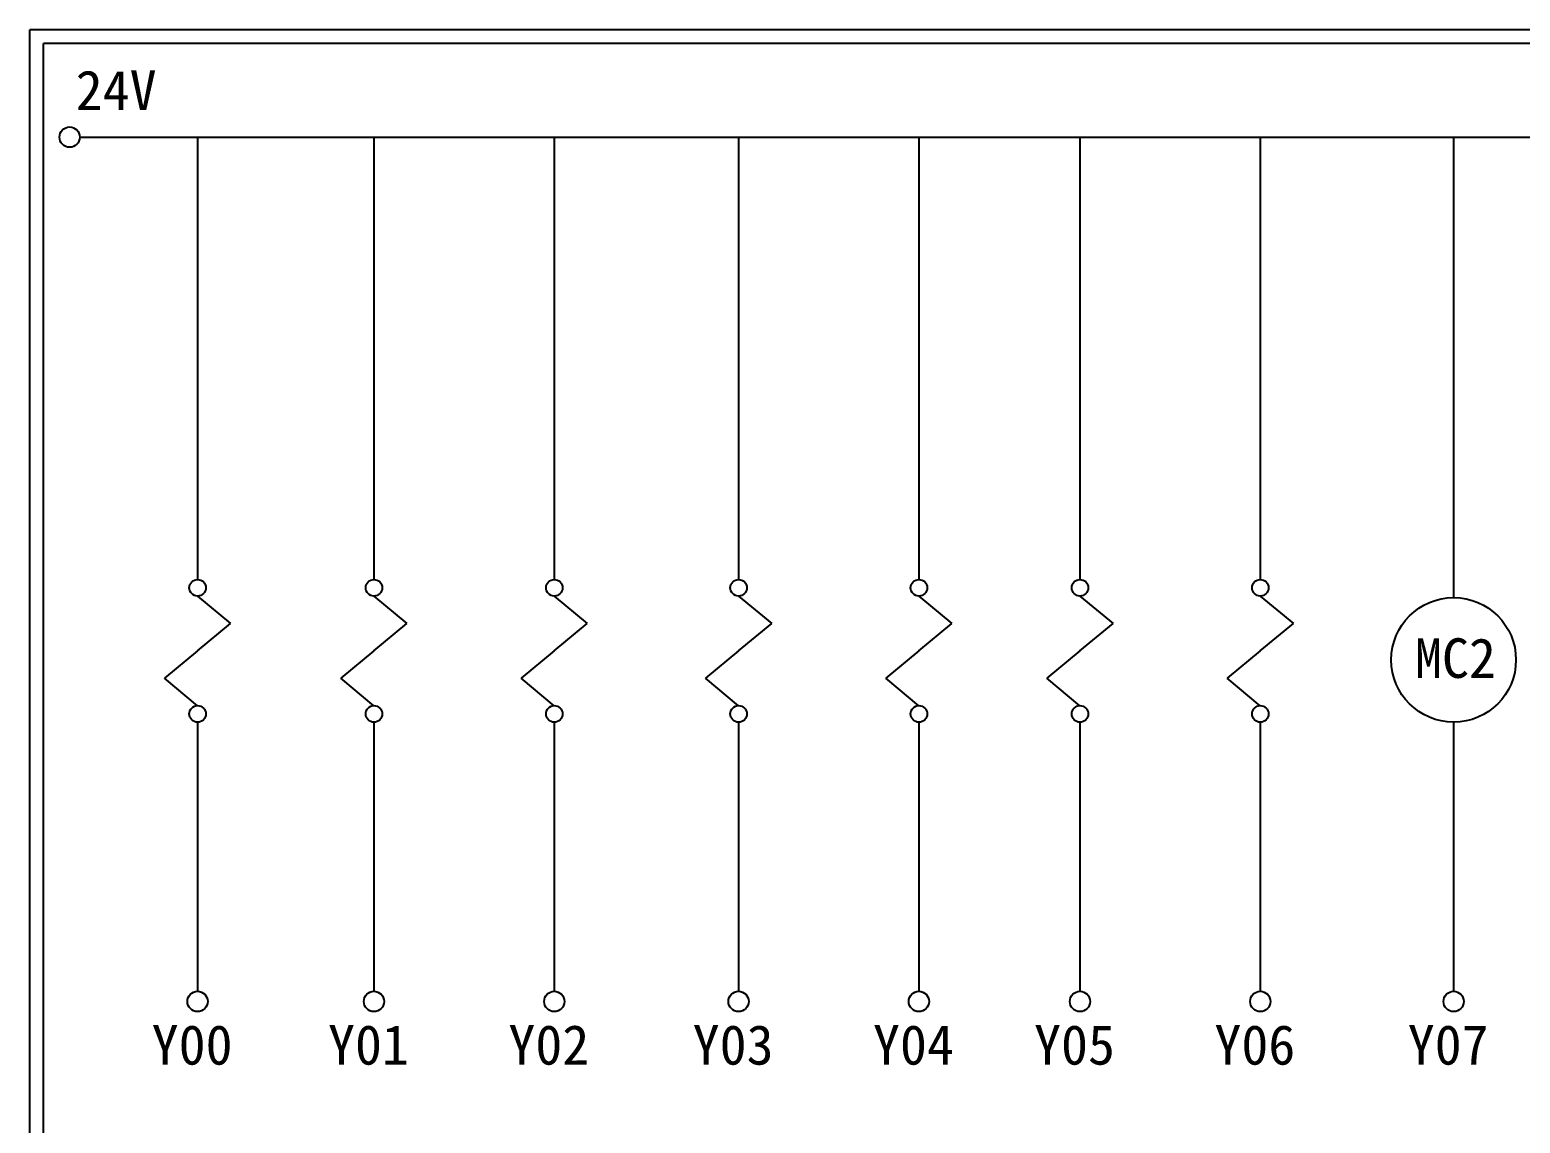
# Model space of a CAD drawing. Extents: x 926 to 1213, y 3 to 207.
# Drawn here: x 925.7 to 1061.1, y 107.6 to 207 of the extents above; entities that cross this region are included whole.
import ezdxf

# ---------------------------------------------------------------- set-up
doc = ezdxf.new("R2010")
doc.units = 0
doc.layers.add('圖框層', color=7, linetype='CONTINUOUS')
doc.layers.add('標尺寸層', color=3, linetype='CONTINUOUS')
doc.styles.add('STSL', font='kaiu.ttf')

msp = doc.modelspace()

# ---------------------------------------------------------------- linework, layer by layer
at = {"layer": '圖框層', "color": 7}
for p, q in [((1212.74, 206.97), (925.74, 206.97)), ((925.74, 3), (925.74, 206.97)), ((1211.49, 205.72), (926.99, 205.72)), ((926.99, 4.25), (926.99, 205.72))]:
    msp.add_line(p, q, dxfattribs=at)
at = {"layer": '標尺寸層', "color": 7}
for p, q in [((930.28, 197.22), (1207.88, 197.22)), ((940.98, 197.22), (940.98, 157.03)), ((957, 197.22), (957, 157.03)), ((973.38, 197.22), (973.38, 157.03)), ((990.12, 197.22), (990.12, 157.03)), ((1006.5, 197.22), (1006.5, 157.03)), ((1021.13, 197.22), (1021.13, 157.03)), ((1037.51, 197.22), (1037.51, 157.03)), ((1055.07, 197.22), (1055.07, 155.39)), ((940.98, 155.53), (943.98, 153.04)), ((957, 155.53), (960, 153.04)), ((973.38, 155.53), (976.38, 153.04)), ((990.12, 155.53), (993.13, 153.04)), ((1006.5, 155.53), (1009.5, 153.04)), ((1021.13, 155.53), (1024.13, 153.04)), ((1037.51, 155.53), (1040.51, 153.04)), ((940.98, 150.55), (943.98, 153.04)), ((957, 150.55), (960, 153.04)), ((973.38, 150.55), (976.38, 153.04)), ((990.12, 150.55), (993.13, 153.04)), ((1006.5, 150.55), (1009.5, 153.04)), ((1021.13, 150.55), (1024.13, 153.04)), ((1037.51, 150.55), (1040.51, 153.04)), ((940.98, 150.55), (937.98, 148.06)), ((957, 150.55), (954, 148.06)), ((973.38, 150.55), (970.38, 148.06)), ((990.12, 150.55), (987.12, 148.06)), ((1006.5, 150.55), (1003.5, 148.06)), ((1021.13, 150.55), (1018.12, 148.06)), ((1037.51, 150.55), (1034.5, 148.06)), ((940.98, 145.57), (937.98, 148.06)), ((957, 145.57), (954, 148.06)), ((973.38, 145.57), (970.38, 148.06)), ((990.12, 145.57), (987.12, 148.06)), ((1006.5, 145.57), (1003.5, 148.06)), ((1021.13, 145.57), (1018.12, 148.06)), ((1037.51, 145.57), (1034.5, 148.06)), ((940.98, 144.07), (940.98, 119.62)), ((957, 144.07), (957, 119.62)), ((973.38, 144.07), (973.38, 119.62)), ((990.12, 144.07), (990.12, 119.62)), ((1006.5, 144.07), (1006.5, 119.62)), ((1021.13, 144.07), (1021.13, 119.62)), ((1037.51, 144.07), (1037.51, 119.62)), ((1055.07, 144.07), (1055.07, 119.62))]:
    msp.add_line(p, q, dxfattribs=at)
for centre, radius in [((929.36, 197.22), 0.92), ((940.98, 156.28), 0.751), ((957, 156.28), 0.751), ((973.38, 156.28), 0.751), ((990.12, 156.28), 0.751), ((1006.5, 156.28), 0.751), ((1021.13, 156.28), 0.751), ((1037.51, 156.28), 0.751), ((1055.07, 149.73), 5.66), ((940.98, 144.82), 0.751), ((957, 144.82), 0.751), ((973.38, 144.82), 0.751), ((990.12, 144.82), 0.751), ((1006.5, 144.82), 0.751), ((1021.13, 144.82), 0.751), ((1037.51, 144.82), 0.751), ((940.98, 118.7), 0.92), ((957, 118.7), 0.92), ((973.38, 118.7), 0.92), ((990.12, 118.7), 0.92), ((1006.5, 118.7), 0.92), ((1021.13, 118.7), 0.92), ((1037.51, 118.7), 0.92), ((1055.07, 118.7), 0.92)]:
    msp.add_circle(centre, radius, dxfattribs=at)

# ---------------------------------------------------------------- texts
at = {"layer": '圖框層', "color": 4, "style": 'STSL'}
for s, p in [('24V', (929.91, 199.68)), ('MC2', (1051.56, 148.09)), ('Y00', (936.81, 112.96)), ('Y01', (952.83, 112.96)), ('Y02', (969.21, 112.96)), ('Y03', (985.95, 112.96)), ('Y04', (1002.33, 112.96)), ('Y05', (1016.96, 112.96)), ('Y06', (1033.34, 112.96)), ('Y07', (1050.9, 112.96))]:
    msp.add_text(s, height=3.6, dxfattribs=at).set_placement(p)

doc.saveas('drawing.dxf')
